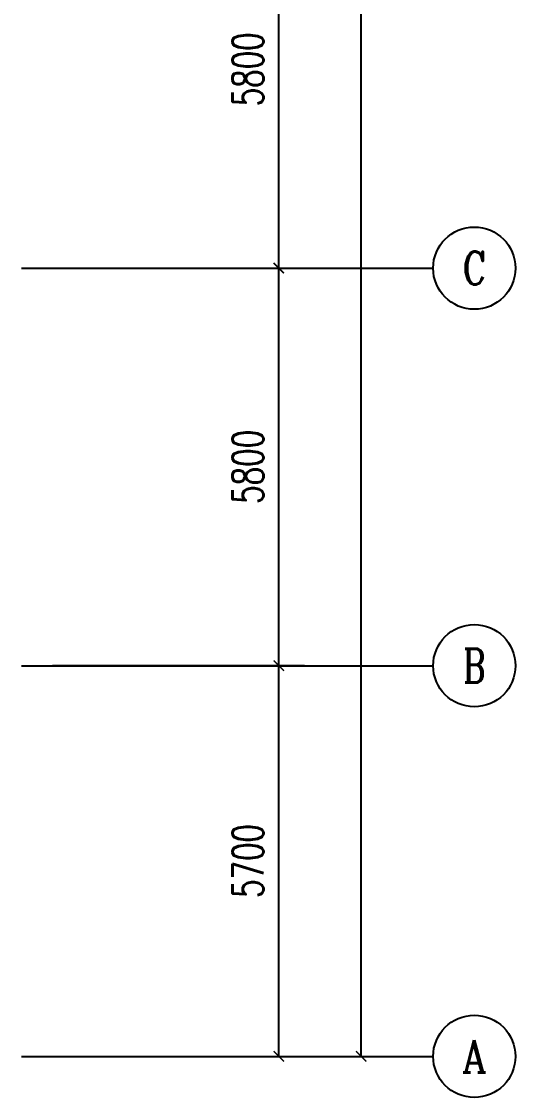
# Model space of a CAD drawing. Extents: x 33088 to 140010, y 13737 to 369010.
# Drawn here: x 102243 to 109443, y 29539 to 45237 of the extents above; entities that cross this region are included whole.
import ezdxf
from ezdxf.enums import TextEntityAlignment as Align

# ---------------------------------------------------------------- set-up
doc = ezdxf.new("R2010")
doc.units = 0
doc.header["$LTSCALE"] = 1000
doc.header["$MEASUREMENT"] = 0
doc.layers.get('0').update_dxf_attribs({"linetype": 'CONTINUOUS'})
doc.layers.get('DEFPOINTS').update_dxf_attribs({"linetype": 'CONTINUOUS'})
doc.layers.add('AXIS', color=3, linetype='CONTINUOUS')
doc.layers.add('AXIS_TEXT', color=7, linetype='CONTINUOUS')
doc.styles.add('_TCH_AXIS', font='COMPLEX', dxfattribs={"bigfont": 'GBCBIG'})
doc.styles.add('COMPLEX', font='COMPLEX')
doc.styles.add('DIM_FONT', font='SIMPLEX', dxfattribs={"width": 0.7, "bigfont": 'GBCBIG'})
doc.dimstyles.new('DIMN150', dxfattribs={"dimscale": 1.5, "dimtxt": 300, "dimasz": 100, "dimexe": 250, "dimexo": 300, "dimgap": 150, "dimtad": 1, "dimdec": 0, "dimzin": 0, "dimtxsty": 'DIM_FONT', "dimblk": 'ARCHTICK', "dimcen": 0.09, "dimclrt": 7, "dimazin": 3, "dimtfac": 1, "dimtdec": 0, "dimtix": 1, "dimtmove": 0, "dimatfit": 3, "dimtolj": 1, "dimtzin": 0})

# ---------------------------------------------------------------- blocks, each defined once
blk = doc.blocks.new('_AXISO')
blk.add_circle((0, 0), 0.5)
at = {"layer": 'AXIS_TEXT', "style": 'COMPLEX', "width": 1.041667}
blk.add_attdef('A', text='', height=0.56, dxfattribs=at).set_placement((-0.25, -0.28), (0.25, -0.28), align=Align.FIT)
blk = doc.blocks.new('_ARCHTICK')
at = {"color": 0, "linetype": 'BYBLOCK', "const_width": 0.15}
blk.add_lwpolyline([(-0.5, -0.5), (0.5, 0.5)], dxfattribs=at)
blk = doc.blocks.new('*D97')
at = {"layer": 'AXIS', "color": 0}
for p, q in [((1905225, -108059), (1910100, -108059)), ((1909725, -142659), (1909725, -108059)), ((1905225, -142659), (1910100, -142659))]:
    blk.add_line(p, q, dxfattribs=at)
at = {"layer": 'DEFPOINTS', "color": 0}
for p in [(1904775, -108059), (1909725, -108059), (1904775, -142659)]:
    blk.add_point(p, dxfattribs=at)
at = {"layer": 'AXIS', "color": 0, "xscale": 150, "yscale": 150, "zscale": 150}
for p, rotation in [((1909725, -108059), 90), ((1909725, -142659), 270)]:
    blk.add_blockref('_ARCHTICK', p, dxfattribs=dict(at, rotation=rotation))
at = {"layer": 'AXIS', "color": 7, "insert": (1909275, -125359), "char_height": 450, "attachment_point": 5, "rotation": 90, "style": 'DIM_FONT'}
blk.add_mtext('\\A1;34600', dxfattribs=at)
blk = doc.blocks.new('*D98')
at = {"layer": 'AXIS', "color": 0}
for p, q in [((1905225, -136959), (1908900, -136959)), ((1908525, -142659), (1908525, -136959)), ((1905225, -142659), (1908900, -142659))]:
    blk.add_line(p, q, dxfattribs=at)
at = {"layer": 'DEFPOINTS', "color": 0}
for p in [(1904775, -136959), (1908525, -136959), (1904775, -142659)]:
    blk.add_point(p, dxfattribs=at)
at = {"layer": 'AXIS', "color": 0, "xscale": 150, "yscale": 150, "zscale": 150}
for p, rotation in [((1908525, -136959), 90), ((1908525, -142659), 270)]:
    blk.add_blockref('_ARCHTICK', p, dxfattribs=dict(at, rotation=rotation))
at = {"layer": 'AXIS', "color": 7, "insert": (1908075, -139809), "char_height": 450, "attachment_point": 5, "rotation": 90, "style": 'DIM_FONT'}
blk.add_mtext('\\A1;5700', dxfattribs=at)
blk = doc.blocks.new('*D99')
at = {"layer": 'AXIS', "color": 0}
for p, q in [((1905225, -131159), (1908900, -131159)), ((1908525, -136959), (1908525, -131159)), ((1905225, -136959), (1908900, -136959))]:
    blk.add_line(p, q, dxfattribs=at)
at = {"layer": 'DEFPOINTS', "color": 0}
for p in [(1904775, -131159), (1908525, -131159), (1904775, -136959)]:
    blk.add_point(p, dxfattribs=at)
at = {"layer": 'AXIS', "color": 0, "xscale": 150, "yscale": 150, "zscale": 150}
for p, rotation in [((1908525, -131159), 90), ((1908525, -136959), 270)]:
    blk.add_blockref('_ARCHTICK', p, dxfattribs=dict(at, rotation=rotation))
at = {"layer": 'AXIS', "color": 7, "insert": (1908075, -134059), "char_height": 450, "attachment_point": 5, "rotation": 90, "style": 'DIM_FONT'}
blk.add_mtext('\\A1;5800', dxfattribs=at)
blk = doc.blocks.new('*D100')
at = {"layer": 'AXIS', "color": 0}
for p, q in [((1905225, -125359), (1908900, -125359)), ((1908525, -131159), (1908525, -125359)), ((1905225, -131159), (1908900, -131159))]:
    blk.add_line(p, q, dxfattribs=at)
at = {"layer": 'DEFPOINTS', "color": 0}
for p in [(1904775, -125359), (1908525, -125359), (1904775, -131159)]:
    blk.add_point(p, dxfattribs=at)
at = {"layer": 'AXIS', "color": 0, "xscale": 150, "yscale": 150, "zscale": 150}
for p, rotation in [((1908525, -125359), 90), ((1908525, -131159), 270)]:
    blk.add_blockref('_ARCHTICK', p, dxfattribs=dict(at, rotation=rotation))
at = {"layer": 'AXIS', "color": 7, "insert": (1908075, -128259), "char_height": 450, "attachment_point": 5, "rotation": 90, "style": 'DIM_FONT'}
blk.add_mtext('\\A1;5800', dxfattribs=at)
blk = doc.blocks.new('FW222')
at = {"layer": 'AXIS', "color": 8}
for p, q in [((1904774.7, -131159.5), (1910774.7, -131159.5)), ((1904774.7, -136959.5), (1910774.7, -136959.5)), ((1904774.7, -142659.5), (1910774.7, -142659.5))]:
    blk.add_line(p, q, dxfattribs=at)
ref = blk.add_blockref('_AXISO', (1911374.7, -131159.5), dxfattribs=dict(at, xscale=1200, yscale=1200, zscale=1200))
ref.add_attrib('A', 'C', dxfattribs={"layer": 'AXIS_TEXT', "color": 8, "height": 480.7, "style": '_TCH_AXIS'}).set_placement((1911203, -131399.9), (1911546.4, -131399.9), align=Align.FIT)
ref = blk.add_blockref('_AXISO', (1911374.7, -136959.5), dxfattribs=dict(at, xscale=1200, yscale=1200, zscale=1200))
ref.add_attrib('A', 'B', dxfattribs={"layer": 'AXIS_TEXT', "color": 8, "height": 493.2, "style": '_TCH_AXIS', "width": 0.823529}).set_placement((1911210.3, -137206.1), (1911539.1, -137206.1), align=Align.FIT)
ref = blk.add_blockref('_AXISO', (1911374.7, -142659.5), dxfattribs=dict(at, xscale=1200, yscale=1200, zscale=1200))
ref.add_attrib('A', 'A', dxfattribs={"layer": 'AXIS_TEXT', "color": 8, "height": 468.8, "style": '_TCH_AXIS', "width": 0.888889}).set_placement((1911196.1, -142893.9), (1911553.3, -142893.9), align=Align.FIT)
for p1, p2, distance, picture, middle in [((1904774.7, -142659.5), (1904774.7, -108059.5), -4950, '*D97', (1909274.7, -125359.5)), ((1904774.7, -131159.5), (1904774.7, -125359.5), -3750, '*D100', (1908074.7, -128259.5)), ((1904774.7, -136959.5), (1904774.7, -131159.5), -3750, '*D99', (1908074.7, -134059.5)), ((1904774.7, -142659.5), (1904774.7, -136959.5), -3750, '*D98', (1908074.7, -139809.5))]:
    dim = blk.add_aligned_dim(p1=p1, p2=p2, distance=distance, dimstyle='DIMN150', dxfattribs=at)
    dim.commit()
    dim.dimension.update_dxf_attribs({"geometry": picture, "text_midpoint": middle})

msp = doc.modelspace()

# ---------------------------------------------------------------- block references
msp.add_blockref('FW222', (-1802531, 172798))

doc.saveas('drawing.dxf')
